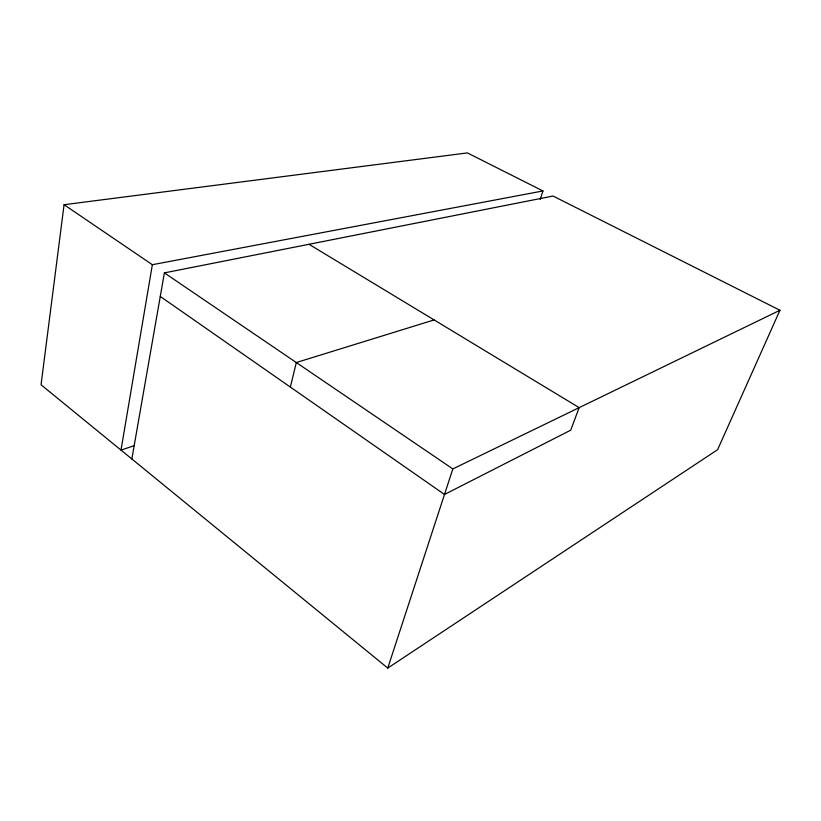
<?xml version="1.0" encoding="UTF-8"?>
<svg xmlns="http://www.w3.org/2000/svg" width="821" height="821" viewBox="0 0 821 821"><rect width="100%" height="100%" fill="white"/><g stroke="black" fill="none" stroke-linecap="round" stroke-linejoin="round"><path stroke-width="1.23" d="M540.177 199.472L542.958 190.954L467.395 152.911L64.079 204.706L41.05 384.772L387.769 668.089L717.605 449.682L779.95 310.266L553.046 196.034L164.385 272.88L131.853 458.97M64.079 204.706L152.347 264.701L121.005 450.113L134.367 445.608M290.388 387.102L296.309 362.543L434.093 319.923M387.769 668.089L452.833 468.924L779.95 310.266M152.347 264.701L542.958 190.954M309.004 244.289L579.174 407.647L570.708 430.194L444.489 494.468L160.269 296.443M164.385 272.88L452.833 468.924"/></g></svg>
